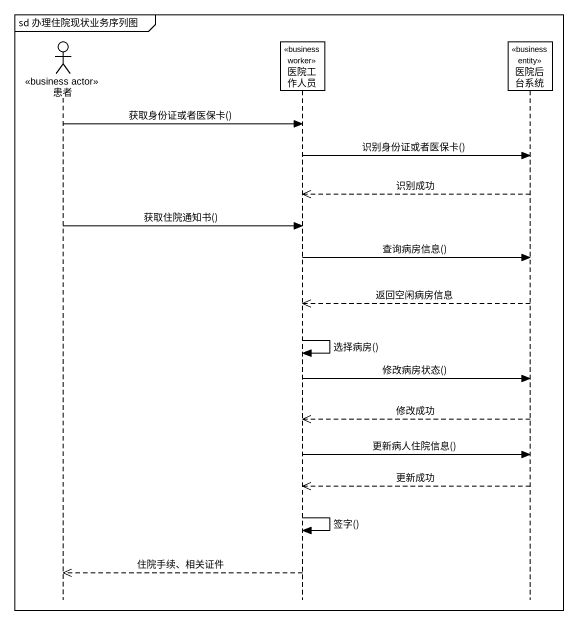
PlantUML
@startuml
mainframe sd 办理住院现状业务序列图
hide footbox
actor 患者 <<business actor>>
participant 医院工作人员 <<business worker>>
participant 医院后台系统 <<business entity>>

患者 -> 医院工作人员 : 获取身份证或者医保卡()
医院工作人员 -> 医院后台系统 : 识别身份证或者医保卡()
医院后台系统 -->> 医院工作人员 : 识别成功
患者 -> 医院工作人员 : 获取住院通知书()
医院工作人员 -> 医院后台系统 : 查询病房信息()
医院后台系统 -->> 医院工作人员 : 返回空闲病房信息
医院工作人员 -> 医院工作人员 : 选择病房()
医院工作人员 -> 医院后台系统 : 修改病房状态()
医院后台系统 -->> 医院工作人员 : 修改成功
医院工作人员 -> 医院后台系统 : 更新病人住院信息()
医院后台系统 -->> 医院工作人员 : 更新成功
医院工作人员 -> 医院工作人员 : 签字()
医院工作人员 -->> 患者 : 住院手续、相关证件
@enduml
